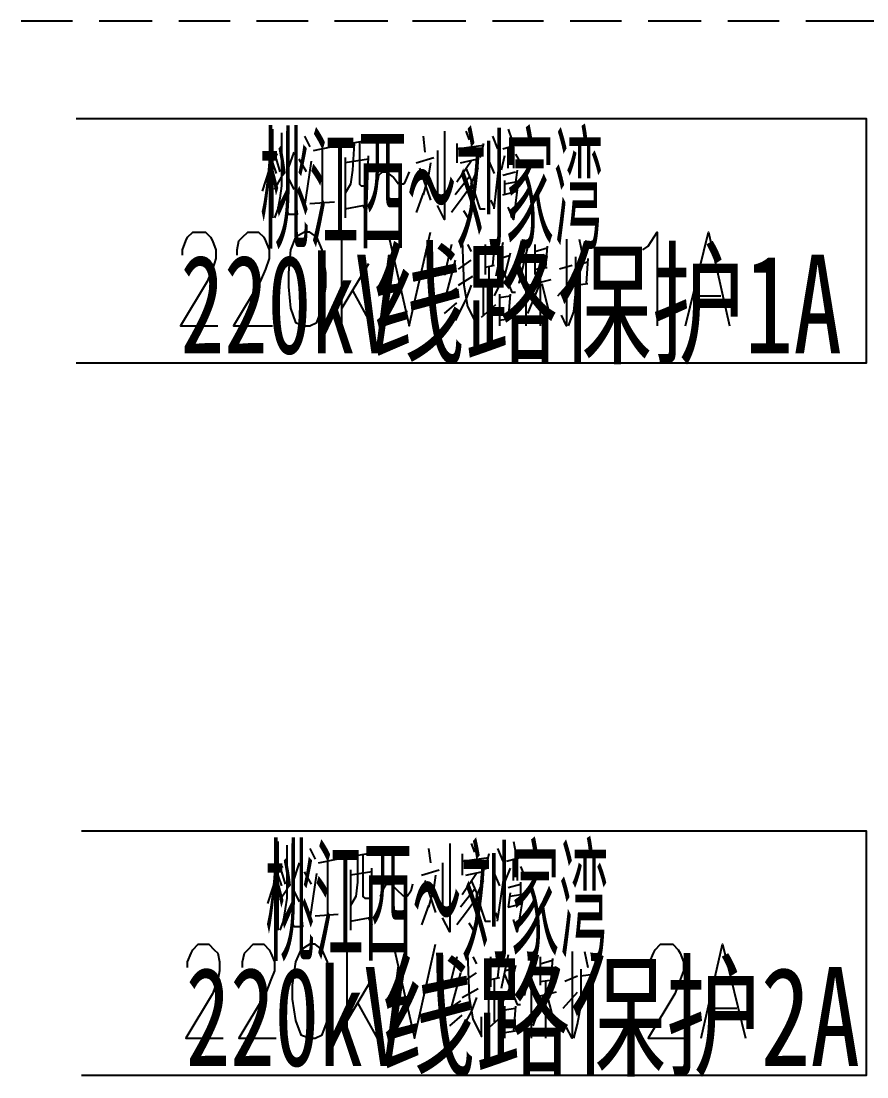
# Model space of a CAD drawing. Header units: metres. Extents: x 17 to 1757, y 17 to 1207.
# Drawn here: x 1294.9 to 1363.6, y 596 to 681.8 of the extents above; entities that cross this region are included whole.
import ezdxf

# ---------------------------------------------------------------- set-up
doc = ezdxf.new("R2010")
doc.units = ezdxf.units.M
for name, color, linetype in [('LINES', 7, 'Continuous'), ('POLYLINES', 4, 'Continuous'), ('RECTS', 7, 'Continuous'), ('TEXTS', 3, 'Continuous')]:
    doc.layers.add(name, color=color, linetype=linetype)

msp = doc.modelspace()

# ---------------------------------------------------------------- linework, layer by layer
at = {"layer": 'LINES'}
for p, q in [((1299.05, 681.84), (1294.87, 681.84)), ((1305.53, 681.84), (1301.21, 681.84)), ((1311.86, 681.84), (1307.69, 681.84)), ((1318.2, 681.84), (1314.02, 681.84)), ((1324.68, 681.84), (1320.36, 681.84)), ((1331.02, 681.84), (1326.7, 681.84)), ((1337.35, 681.84), (1333.18, 681.84)), ((1343.69, 681.84), (1339.51, 681.84)), ((1350.17, 681.84), (1345.85, 681.84)), ((1356.5, 681.84), (1352.33, 681.84)), ((1362.26, 681.84), (1358.66, 681.84)), ((1365, 681.84), (1362.26, 681.84)), ((1315.32, 673.06), (1315.32, 665.86)), ((1316.04, 672.77), (1316.04, 668.45)), ((1331.02, 672.91), (1331.3, 672.19)), ((1334.47, 673.06), (1334.76, 672.19)), ((1317.91, 672.48), (1318.34, 671.62)), ((1320.79, 671.76), (1323.24, 672.19)), ((1327.56, 672.48), (1327.7, 671.18)), ((1330.3, 671.9), (1330.3, 670.32)), ((1332.46, 671.9), (1332.17, 670.75)), ((1333.18, 672.48), (1333.61, 671.47)), ((1334.04, 671.47), (1335.48, 671.9)), ((1314.6, 670.75), (1315.75, 671.04)), ((1317.05, 671.18), (1316.47, 669.6)), ((1318.63, 671.33), (1320.07, 671.62)), ((1319.35, 671.47), (1319.35, 667.15)), ((1328.71, 671.33), (1328.71, 667.73)), ((1330.3, 671.47), (1332.46, 671.76)), ((1334.47, 669.89), (1334.47, 671.62)), ((1334.9, 671.62), (1334.9, 669.89)), ((1335.05, 671.04), (1335.48, 670.32)), ((1315.32, 670.61), (1314.46, 668.02)), ((1315.32, 670.32), (1315.61, 669.46)), ((1315.61, 670.61), (1315.9, 669.6)), ((1318.06, 669.6), (1317.48, 670.61)), ((1317.91, 666.58), (1318.49, 670.46)), ((1321.22, 670.75), (1321.22, 665.86)), ((1323.1, 670.61), (1321.22, 670.32)), ((1322.95, 666.14), (1323.1, 670.9)), ((1326.98, 670.32), (1328.42, 670.75)), ((1331.45, 670.46), (1330.3, 668.74)), ((1330.58, 670.32), (1331.88, 670.61)), ((1332.89, 670.46), (1333.32, 669.46)), ((1333.32, 666.58), (1333.75, 670.46)), ((1334.18, 670.9), (1333.9, 669.74)), ((1316.47, 669.31), (1317.05, 668.16)), ((1323.82, 668.59), (1323.96, 669.31)), ((1326.41, 669.6), (1326.12, 668.88)), ((1327.27, 669.89), (1328.14, 667.3)), ((1331.02, 669.89), (1331.45, 668.88)), ((1331.45, 668.59), (1332.02, 669.89)), ((1334.04, 669.31), (1335.05, 669.6)), ((1335.19, 669.74), (1335.05, 668.74)), ((1315.46, 668.16), (1316.04, 669.17)), ((1325.54, 668.59), (1325.11, 669.17)), ((1325.83, 668.59), (1325.54, 668.59)), ((1325.98, 668.59), (1325.83, 668.59)), ((1326.12, 668.88), (1325.98, 668.59)), ((1331.3, 669.17), (1330.15, 667.73)), ((1334.18, 668.88), (1334.18, 667.73)), ((1335.05, 668.74), (1334.18, 668.59)), ((1327.56, 667.87), (1326.98, 666.29)), ((1334.04, 667.73), (1335.19, 668.02)), ((1317.91, 666.72), (1317.77, 667.3)), ((1318.34, 667.01), (1320.36, 667.15)), ((1333.03, 667.3), (1333.32, 666.72)), ((1320.94, 657.07), (1320.94, 664.7)), ((1336.2, 664.13), (1335.34, 660.53)), ((1340.23, 664.13), (1340.52, 662.83)), ((1329.86, 663.7), (1329.29, 661.25)), ((1331.16, 663.7), (1331.45, 663.12)), ((1332.6, 663.7), (1332.6, 661.25)), ((1332.6, 663.12), (1333.32, 663.26)), ((1333.32, 663.41), (1333.18, 661.97)), ((1334.04, 663.84), (1333.46, 661.1)), ((1336.63, 663.7), (1336.63, 661.25)), ((1336.63, 663.12), (1337.64, 663.41)), ((1337.64, 663.55), (1337.5, 661.82)), ((1330.15, 662.4), (1329.43, 659.66)), ((1330.44, 661.68), (1331.45, 662.4)), ((1333.75, 662.54), (1334.62, 662.83)), ((1334.62, 662.98), (1334.18, 661.1)), ((1335.91, 662.69), (1335.91, 657.07)), ((1339.94, 662.69), (1339.94, 659.66)), ((1340.95, 662.54), (1340.81, 660.53)), ((1323.1, 662.11), (1320.94, 658.51)), ((1329.29, 661.25), (1330.01, 661.68)), ((1333.32, 661.97), (1332.6, 661.82)), ((1332.89, 661.82), (1332.89, 658.37)), ((1336.63, 661.68), (1337.64, 661.82)), ((1337.06, 661.68), (1337.06, 657.07)), ((1339.66, 661.97), (1338.65, 661.68)), ((1340.95, 662.26), (1339.94, 661.97)), ((1330.44, 660.38), (1331.59, 661.1)), ((1334.18, 661.25), (1333.32, 659.52)), ((1337.93, 660.82), (1336.2, 660.38)), ((1338.5, 659.52), (1339.66, 660.82)), ((1321.8, 659.95), (1323.38, 657.07)), ((1330.3, 660.1), (1329.29, 659.52)), ((1332.46, 657.94), (1332.46, 660.53)), ((1332.89, 660.24), (1333.46, 660.38)), ((1336.06, 658.08), (1337.06, 660.53)), ((1339.94, 660.38), (1340.95, 660.53)), ((1329.29, 658.08), (1330.3, 658.94)), ((1333.75, 659.66), (1333.75, 657.07)), ((1333.75, 659.38), (1334.62, 659.52)), ((1334.62, 659.66), (1334.47, 657.65)), ((1349.59, 659.52), (1351.75, 659.52)), ((1332.31, 657.79), (1333.46, 658.8)), ((1334.62, 657.65), (1333.75, 657.5)), ((1315.75, 615.17), (1315.75, 607.97)), ((1334.9, 615.17), (1335.05, 614.3)), ((1316.47, 614.88), (1316.47, 610.56)), ((1318.34, 614.59), (1318.78, 613.73)), ((1327.99, 614.59), (1328.14, 613.44)), ((1331.45, 615.02), (1331.74, 614.3)), ((1333.61, 614.59), (1334.04, 613.58)), ((1319.06, 613.44), (1320.5, 613.73)), ((1319.78, 613.58), (1319.78, 609.26)), ((1321.22, 613.87), (1323.67, 614.3)), ((1330.73, 614.16), (1330.73, 612.43)), ((1330.73, 613.58), (1332.89, 613.87)), ((1332.89, 614.16), (1332.6, 612.86)), ((1334.33, 613.58), (1335.91, 614.02)), ((1334.9, 612), (1334.9, 613.73)), ((1335.19, 613.73), (1335.19, 612)), ((1315.75, 612.72), (1314.89, 610.13)), ((1315.03, 612.86), (1316.18, 613.15)), ((1316.04, 612.72), (1316.33, 611.71)), ((1317.48, 613.44), (1316.9, 611.71)), ((1318.49, 611.71), (1317.91, 612.72)), ((1321.66, 612.86), (1321.66, 607.97)), ((1323.38, 612.72), (1321.66, 612.43)), ((1323.38, 608.26), (1323.38, 613.01)), ((1327.42, 612.43), (1328.86, 612.86)), ((1329.14, 613.44), (1329.14, 609.84)), ((1331.02, 612.43), (1332.31, 612.72)), ((1334.62, 613.01), (1334.18, 611.86)), ((1335.48, 613.15), (1335.77, 612.43)), ((1315.75, 612.43), (1316.04, 611.57)), ((1318.34, 608.69), (1318.92, 612.58)), ((1327.7, 612), (1328.57, 609.41)), ((1331.88, 612.58), (1330.73, 610.85)), ((1331.45, 612), (1331.88, 610.99)), ((1331.88, 610.7), (1332.46, 612)), ((1333.32, 612.58), (1333.75, 611.57)), ((1333.61, 608.69), (1334.18, 612.58)), ((1335.48, 611.86), (1335.48, 610.85)), ((1315.9, 610.42), (1316.47, 611.28)), ((1316.9, 611.42), (1317.48, 610.27)), ((1324.1, 610.7), (1324.39, 611.42)), ((1325.98, 610.7), (1325.4, 611.28)), ((1326.55, 611.14), (1326.26, 610.7)), ((1326.7, 611.71), (1326.55, 611.14)), ((1331.74, 611.28), (1330.58, 609.84)), ((1334.47, 611.42), (1335.48, 611.71)), ((1334.62, 610.99), (1334.47, 609.84)), ((1326.12, 610.7), (1325.98, 610.7)), ((1326.26, 610.7), (1326.12, 610.7)), ((1334.47, 609.84), (1335.62, 610.13)), ((1335.48, 610.85), (1334.62, 610.7)), ((1318.34, 608.83), (1318.2, 609.41)), ((1318.78, 609.12), (1320.65, 609.26)), ((1327.99, 609.98), (1327.42, 608.4)), ((1333.46, 609.41), (1333.61, 608.83)), ((1321.37, 599.18), (1321.37, 606.82)), ((1330.3, 605.81), (1329.72, 603.5)), ((1331.59, 605.81), (1331.88, 605.23)), ((1333.03, 605.81), (1333.03, 603.36)), ((1334.47, 605.95), (1333.9, 603.22)), ((1336.63, 606.24), (1335.77, 602.64)), ((1337.06, 605.81), (1337.06, 603.5)), ((1340.66, 606.24), (1340.95, 604.94)), ((1333.03, 605.23), (1333.75, 605.38)), ((1333.75, 605.52), (1333.61, 604.08)), ((1334.18, 604.66), (1335.05, 604.94)), ((1335.05, 605.09), (1334.62, 603.22)), ((1337.06, 605.23), (1338.07, 605.52)), ((1338.07, 605.66), (1337.93, 603.94)), ((1323.53, 604.22), (1321.37, 600.62)), ((1330.58, 604.51), (1329.86, 601.78)), ((1330.87, 603.79), (1331.88, 604.51)), ((1333.75, 604.08), (1333.03, 603.94)), ((1336.34, 604.8), (1336.34, 599.18)), ((1340.09, 604.22), (1339.08, 603.79)), ((1340.38, 604.8), (1340.38, 601.78)), ((1341.38, 604.37), (1340.38, 604.22)), ((1341.38, 604.66), (1341.24, 602.78)), ((1329.58, 603.36), (1330.3, 603.79)), ((1330.73, 602.5), (1332.02, 603.22)), ((1333.32, 603.94), (1333.32, 600.48)), ((1334.62, 603.36), (1333.75, 601.63)), ((1337.06, 603.79), (1338.07, 603.94)), ((1337.5, 603.79), (1337.5, 599.18)), ((1332.89, 600.05), (1332.89, 602.78)), ((1333.32, 602.35), (1333.9, 602.5)), ((1336.49, 600.19), (1337.35, 602.64)), ((1338.36, 602.93), (1336.63, 602.5)), ((1338.94, 601.63), (1340.09, 602.93)), ((1340.38, 602.5), (1341.38, 602.78)), ((1322.23, 602.06), (1323.82, 599.18)), ((1330.58, 602.21), (1329.72, 601.63)), ((1334.18, 601.78), (1334.18, 599.18)), ((1334.18, 601.49), (1335.05, 601.63)), ((1335.05, 601.78), (1334.9, 599.76)), ((1350.89, 601.63), (1353.05, 601.63)), ((1329.72, 600.19), (1330.73, 601.06)), ((1332.74, 599.9), (1333.9, 600.91)), ((1335.05, 599.76), (1334.18, 599.62))]:
    msp.add_line(p, q, dxfattribs=at)
at = {"layer": 'POLYLINES'}
for points in [[(1316.47, 672.91), (1316.47, 666.43), (1316.62, 666.14), (1317.34, 666.14), (1317.19, 667.44)], [(1329.29, 672.91), (1329.29, 665.71), (1328.71, 666.86)], [(1321.94, 671.9), (1321.8, 669.74), (1321.66, 668.59), (1321.22, 667.87)], [(1322.38, 672.05), (1322.38, 668.59), (1322.52, 668.45), (1322.81, 668.45)], [(1328.14, 670.32), (1327.99, 669.31), (1327.56, 667.73)], [(1323.96, 669.31), (1324.25, 669.6), (1324.39, 669.6), (1324.54, 669.6), (1325.11, 669.17)], [(1316.04, 668.45), (1315.9, 667.44), (1315.75, 666.58), (1315.46, 665.86)], [(1331.45, 668.45), (1330.73, 667.44), (1329.86, 666.29)], [(1331.45, 668.88), (1331.45, 667.3), (1331.3, 665.71), (1330.87, 666.43)], [(1331.45, 668.74), (1332.17, 666.58), (1332.6, 666.58)], [(1335.19, 668.16), (1334.9, 665.71), (1334.47, 666.72)], [(1321.22, 666.58), (1322.66, 666.86), (1322.95, 666.29)], [(1307.98, 662.83), (1307.98, 663.26), (1308.26, 663.98), (1308.41, 664.27), (1308.84, 664.7), (1309.85, 664.7), (1310.28, 664.27), (1310.42, 663.98), (1310.71, 663.26), (1310.71, 662.54), (1310.42, 661.68), (1309.99, 660.67), (1307.83, 657.07), (1310.86, 657.07)], [(1312.44, 662.83), (1312.44, 663.26), (1312.58, 663.98), (1312.87, 664.27), (1313.3, 664.7), (1314.17, 664.7), (1314.6, 664.27), (1314.74, 663.98), (1315.03, 663.26), (1315.03, 662.54), (1314.74, 661.68), (1314.31, 660.67), (1312.15, 657.07), (1315.32, 657.07)], [(1317.91, 664.7), (1317.19, 664.27), (1316.76, 663.26), (1316.62, 661.39), (1316.62, 660.24), (1316.76, 658.51), (1317.19, 657.36), (1317.91, 657.07), (1318.34, 657.07), (1318.92, 657.36), (1319.35, 658.51), (1319.64, 660.24), (1319.64, 661.39), (1319.35, 663.26), (1318.92, 664.27), (1318.34, 664.7), (1317.91, 664.7)], [(1324.68, 664.7), (1326.41, 657.07), (1328.14, 664.7)], [(1339.22, 664.13), (1339.22, 657.07), (1338.79, 657.94)], [(1345.42, 663.26), (1345.85, 663.55), (1346.57, 664.7), (1346.57, 657.07)], [(1348.87, 657.07), (1350.74, 664.7), (1352.47, 657.07)], [(1330.73, 663.98), (1330.87, 660.38), (1331.16, 658.66)], [(1333.75, 662.26), (1334.76, 659.81), (1335.05, 659.81)], [(1331.45, 660.38), (1331.02, 659.23), (1330.15, 657.5)], [(1337.21, 660.53), (1337.78, 658.22), (1338.07, 658.22)], [(1339.37, 657.07), (1339.8, 658.22), (1339.94, 659.66)], [(1331.16, 658.66), (1331.88, 657.22), (1331.88, 658.8)], [(1316.9, 615.02), (1316.9, 608.54), (1317.05, 608.26), (1317.77, 608.26), (1317.62, 609.7)], [(1329.72, 615.02), (1329.72, 607.82), (1329.14, 608.98)], [(1322.23, 614.16), (1322.23, 611.86), (1322.09, 610.7), (1321.66, 609.98)], [(1322.66, 614.16), (1322.66, 610.7), (1322.81, 610.56), (1323.24, 610.56)], [(1328.57, 612.43), (1328.42, 611.42), (1327.99, 609.84)], [(1324.39, 611.42), (1324.54, 611.71), (1324.68, 611.71), (1324.97, 611.71), (1325.4, 611.28)], [(1331.88, 610.99), (1331.88, 609.41), (1331.74, 607.82), (1331.3, 608.54)], [(1316.47, 610.56), (1316.33, 609.7), (1316.18, 608.69), (1315.9, 607.97)], [(1331.88, 610.56), (1331.16, 609.55), (1330.3, 608.4)], [(1331.88, 610.85), (1332.6, 608.69), (1333.03, 608.69)], [(1335.62, 610.42), (1335.19, 607.82), (1334.9, 608.83)], [(1321.66, 608.69), (1323.1, 608.98), (1323.38, 608.4)], [(1308.41, 604.94), (1308.41, 605.38), (1308.7, 606.1), (1308.84, 606.38), (1309.27, 606.82), (1310.14, 606.82), (1310.57, 606.38), (1310.86, 606.1), (1311, 605.38), (1311, 604.66), (1310.86, 603.94), (1310.42, 602.78), (1308.26, 599.18), (1311.29, 599.18)], [(1312.87, 604.94), (1312.87, 605.38), (1313.02, 606.1), (1313.3, 606.38), (1313.74, 606.82), (1314.6, 606.82), (1315.03, 606.38), (1315.18, 606.1), (1315.46, 605.38), (1315.46, 604.66), (1315.18, 603.94), (1314.74, 602.78), (1312.58, 599.18), (1315.61, 599.18)], [(1318.34, 606.82), (1317.62, 606.38), (1317.19, 605.38), (1316.9, 603.5), (1316.9, 602.35), (1317.19, 600.62), (1317.62, 599.47), (1318.34, 599.18), (1318.78, 599.18), (1319.35, 599.47), (1319.78, 600.62), (1320.07, 602.35), (1320.07, 603.5), (1319.78, 605.38), (1319.35, 606.38), (1318.78, 606.82), (1318.34, 606.82)], [(1325.11, 606.82), (1326.84, 599.18), (1328.57, 606.82)], [(1345.99, 604.94), (1345.99, 605.38), (1346.28, 606.1), (1346.42, 606.38), (1346.86, 606.82), (1347.86, 606.82), (1348.3, 606.38), (1348.44, 606.1), (1348.73, 605.38), (1348.73, 604.66), (1348.44, 603.94), (1348.01, 602.78), (1345.85, 599.18), (1348.87, 599.18)], [(1350.17, 599.18), (1351.9, 606.82), (1353.77, 599.18)], [(1331.16, 606.1), (1331.3, 602.5), (1331.59, 600.77)], [(1339.66, 606.24), (1339.66, 599.18), (1339.22, 600.05)], [(1334.18, 604.37), (1335.19, 601.92), (1335.48, 601.92)], [(1331.88, 602.5), (1331.45, 601.34), (1330.58, 599.76)], [(1337.64, 602.64), (1338.22, 600.34), (1338.5, 600.34)], [(1339.8, 599.18), (1340.09, 600.34), (1340.38, 601.78)], [(1331.59, 600.77), (1332.31, 599.33), (1332.31, 600.91)]]:
    msp.add_lwpolyline(points, dxfattribs=at)
at = {"layer": 'RECTS'}
for points in [[(1299.34, 673.92), (1363.56, 673.92), (1363.56, 654.05), (1299.34, 654.05)], [(1299.77, 616.03), (1363.56, 616.03), (1363.56, 596.16), (1299.77, 596.16)]]:
    msp.add_lwpolyline(points, dxfattribs=at)

# ---------------------------------------------------------------- texts
at = {"layer": 'TEXTS'}
for s, width, p in [('桃江西～刘家湾', 0.381771, (1314.31, 664.2)), ('线路保护1A', 0.726647, (1323.38, 654.83)), ('220kV', 0.649151, (1307.83, 654.83)), ('桃江西～刘家湾', 0.381771, (1314.74, 606.32)), ('线路保护2A', 0.740784, (1324.1, 596.94)), ('220kV', 0.661516, (1308.26, 596.94))]:
    msp.add_text(s, height=8.02, dxfattribs=dict(at, width=width)).set_placement(p)

doc.saveas('drawing.dxf')
